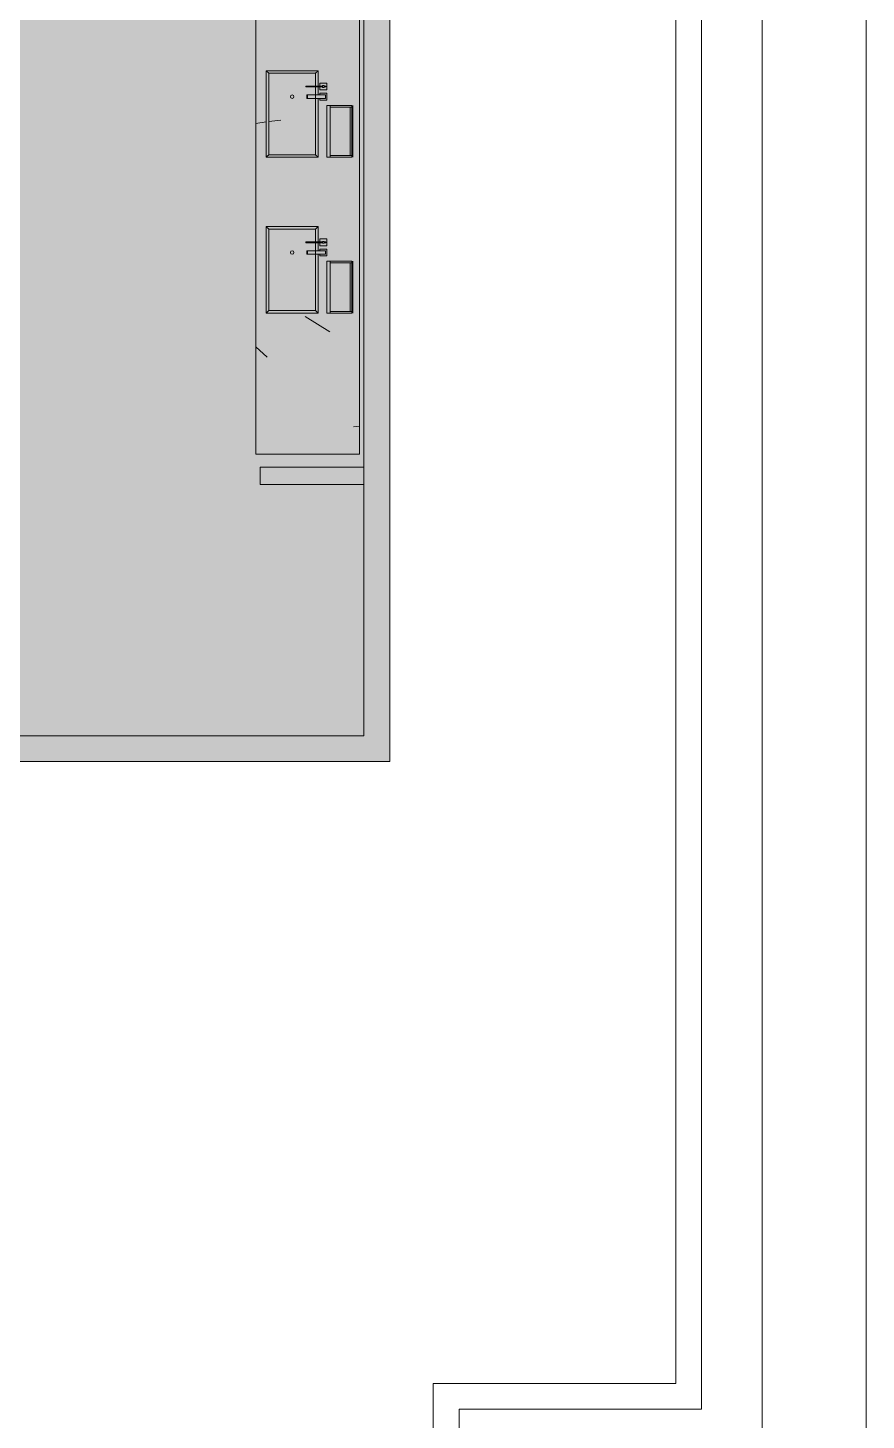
# Model space of a CAD drawing. Header units: millimetres. Extents: x -57519 to 497916, y -349472 to 446842.
# Drawn here: x 418609 to 423450, y 31845 to 39885 of the extents above; entities that cross this region are included whole.
import ezdxf

# ---------------------------------------------------------------- set-up
doc = ezdxf.new("R2010")
doc.units = ezdxf.units.MM
for name, color, linetype, lineweight in [('A-DETL-GENF', 92, 'Continuous', 5), ('A-DETL-THIN', 151, 'Continuous', 9), ('A-FLOR', 192, 'Continuous', 5), ('A-GENM', 13, 'Continuous', 5), ('A-WALL', 113, 'Continuous', 20), ('A-WALL-PATT', 111, 'Continuous', 20)]:
    doc.layers.add(name, color=color, linetype=linetype, lineweight=lineweight)
pattern_1 = [(50, (329410.6, 0), (3643.68, -318.78), [381, -4191]), (355, (329410.6, 0), (-704.86, 3821.14), [304.8, -3352.8]), (100.451, (329714.2, -26.6), (2938.85, 3502.33), [323.8, -3561.8]), (46.184, (329410.6, 1016), (5421.58, -840.86), [571.5, -6286.5]), (96.636, (329862.4, 946), (4748.05, 4948.55), [485.7, -5342.7]), (351.184, (329410.6, 1016), (4748.1, 4948.5), [457.2, -5029.2]), (21, (329918.6, 762), (3032.29, -2045.3), [381, -4191]), (326, (329918.6, 762), (1236.04, 3683.76), [304.8, -3352.8]), (71.451, (330171.2, 591.6), (4268.34, 1638.42), [323.8, -3561.8]), (37.5, (329410.6, 0), (61.772, 1691.1), [167.64, -3144.52, 167.64, -3235.96, -3365.5]), (37.5, (329410.6, 0), (61.772, 1691.1), [-6715.76, 167.64, -3197.86]), (7.5, (329410.6, 0), (1336.393, 2003.61), [167.64, -1772.92, 167.64, -3068.32, -1282.7]), (7.5, (329410.6, 0), (1336.393, 2003.61), [-5176.52, 167.64, -1115.06]), (327.5, (328277.7, 0), (2711.818, -114.579), [167.64, -1102.36, 167.64, -3794.76, -5257.8]), (327.5, (328277.7, 0), (2711.818, -114.579), [-5232.4, 167.64, -5090.16]), (317.5, (327769.7, 0), (2962.586, 508.533), [167.64, -1483.36, 167.64, -2463.8, -3733.8]), (317.5, (327769.7, 0), (2962.586, 508.533), [-4282.44, 167.64, -3566.16])]

# ---------------------------------------------------------------- blocks, each defined once
blk = doc.blocks.new('DLN_Counter _ Cabinet - DLN_Counter _ Cabinet-15606095-G_F SINGLE OCCUPANCY DIAGRAM')
at = {"layer": 'A-GENM', "color": 191}
for p, q in [((-235, -255), (-235, -525)), ((235, -255), (-235, -255)), ((235, -525), (235, -255)), ((-235, -525), (235, -525))]:
    blk.add_line(p, q, dxfattribs=at)
blk = doc.blocks.new('DLN_Counter _ Cabinet - DLN_Counter _ Cabinet-15606093-G_F SINGLE OCCUPANCY DIAGRAM')
at = {"layer": 'A-GENM', "color": 191}
for p, q in [((-235, -255), (-235, -525)), ((235, -255), (-235, -255)), ((235, -525), (235, -255)), ((-235, -525), (235, -525))]:
    blk.add_line(p, q, dxfattribs=at)

msp = doc.modelspace()

# ---------------------------------------------------------------- hatches: boundary and pattern name
at = {"layer": 'A-DETL-GENF', "transparency": 33554585}
h = msp.add_hatch(color=201, dxfattribs=at)
h.paths.add_polyline_path([(378712.3, -2142.5), (378712.3, 5707.5), (408249.8, 5707.5), (408249.8, 31607.5), (411824.8, 31607.5), (411824.8, 28857.5), (414124.8, 28857.5), (414124.8, 34332.5), (417674.8, 34332.5), (417674.8, 35647.5), (420699.8, 35647.5), (420699.8, 52157.5), (392454.3, 52157.5), (392454.3, 45782.5), (382199.8, 45782.5), (382199.8, 52157.5), (367049.8, 52157.5), (367049.8, 5707.5), (368349.8, 5707.5), (368349.8, 3222.2), (374112.3, -1265.4), (374112.3, -2142.5), (376972.2, -2142.5)], flags=0)
h.paths.add_polyline_path([(370849.8, 8157.5), (370849.8, 9357.5), (369649.8, 9357.5), (369649.8, 15624.2), (370889.8, 15624.2), (370889.8, 9397.5), (371149.8, 9397.5), (371149.8, 8157.5)], flags=0)
h.paths.add_polyline_path([(388124.8, 8157.5), (388124.8, 9397.5), (389899.8, 9397.5), (389899.8, 8157.5)], flags=0)
h.paths.add_polyline_path([(382791.7, 8157.5), (382352.3, 8157.5), (382352.3, 9397.5), (387324.8, 9397.5), (387324.8, 8157.5), (386671.4, 8157.5)], flags=0)
h.paths.add_polyline_path([(404599.8, 8157.5), (396937.3, 8157.5), (396937.3, 9397.5), (404599.8, 9397.5), (404599.8, 8571.4)], flags=0)
h.paths.add_polyline_path([(394430.7, 8157.5), (392899.8, 8157.5), (392899.8, 9397.5), (396137.3, 9397.5), (396137.3, 8157.5)], flags=0)
h.paths.add_polyline_path([(405799.8, 12397.5), (404559.8, 12397.5), (404559.8, 15624.2), (405799.8, 15624.2), (405799.8, 12969.9)], flags=0)
h.paths.add_polyline_path([(370889.8, 16424.2), (369649.8, 16424.2), (369649.8, 23040.8), (370889.8, 23040.8), (370889.8, 17368.3)], flags=0)
h.paths.add_polyline_path([(404559.8, 16424.2), (404559.8, 23040.8), (405799.8, 23040.8), (405799.8, 16424.2)], flags=0)
h.paths.add_polyline_path([(369649.8, 23840.8), (369649.8, 30107.5), (370849.8, 30107.5), (370849.8, 31307.5), (371149.8, 31307.5), (371149.8, 30107.5), (370889.8, 30107.5), (370889.8, 23840.8)], flags=0)
h.paths.add_polyline_path([(404559.8, 23840.8), (404559.8, 27067.5), (405799.8, 27067.5), (405799.8, 23840.8)], flags=0)
h.paths.add_polyline_path([(388124.8, 30067.5), (388124.8, 31307.5), (389399.8, 31307.5), (389399.8, 30067.5)], flags=0)
h.paths.add_polyline_path([(373449.8, 30067.5), (373449.8, 31307.5), (378512.3, 31307.5), (378512.3, 30067.5), (375032.4, 30067.5)], flags=0)
h.paths.add_polyline_path([(386671.4, 30067.5), (382349.8, 30067.5), (382349.8, 31307.5), (387324.8, 31307.5), (387324.8, 30067.5)], flags=0)
h.paths.add_polyline_path([(394430.7, 30067.5), (392399.8, 30067.5), (392399.8, 31307.5), (396137.3, 31307.5), (396137.3, 30067.5)], flags=0)
h.paths.add_polyline_path([(402190, 30067.5), (396937.3, 30067.5), (396937.3, 31307.5), (404599.8, 31307.5), (404599.8, 30067.5), (404129.8, 30067.5)], flags=0)
h.paths.add_polyline_path([(407299.8, 35797.5), (407299.8, 36247.5), (408249.8, 36247.5), (408249.8, 35797.5), (408009.5, 35797.5)], flags=0)
h.paths.add_polyline_path([(412649.8, 35797.5), (412649.8, 37247.5), (415649.8, 37247.5), (415649.8, 35797.5), (413829, 35797.5)], flags=0)
h.paths.add_polyline_path([(412649.8, 37397.5), (412649.8, 37897.5), (418299.8, 37897.5), (418299.8, 37397.5), (412859.1, 37397.5)], flags=0)
h.paths.add_polyline_path([(408979.4, 37847.5), (408399.8, 37847.5), (408399.8, 38327.5), (410749.8, 38327.5), (410749.8, 37847.5), (409949.3, 37847.5)], flags=0)
h.paths.add_polyline_path([(381599.8, 37907.5), (381599.8, 39557.5), (382049.8, 39557.5), (382049.8, 37907.5), (381821.8, 37907.5)], flags=0)
h.paths.add_polyline_path([(406069.7, 38657.5), (404849.8, 38657.5), (404849.8, 49957.5), (408249.8, 49957.5), (408249.8, 38657.5), (408009.5, 38657.5)], flags=0)
h.paths.add_polyline_path([(370182.8, 40207.5), (369149.8, 40207.5), (369149.8, 40707.5), (370699.8, 40707.5), (370699.8, 40207.5)], flags=0)
h.paths.add_polyline_path([(381599.8, 40257.5), (381599.8, 42757.5), (382049.8, 42757.5), (382049.8, 40257.5), (381821.8, 40257.5)], flags=0)
h.paths.add_polyline_path([(414798.9, 42697.5), (410674.8, 42697.5), (410674.8, 43197.5), (418349.8, 43197.5), (418349.8, 42697.5), (415768.8, 42697.5)], flags=0)
h.paths.add_polyline_path([(377289.8, 42907.5), (375749.8, 42907.5), (375749.8, 43407.5), (377289.8, 43407.5), (377289.8, 43209.2)], flags=0)
h.paths.add_polyline_path([(382049.8, 46907.5), (379399.8, 46907.5), (379399.8, 52007.5), (382049.8, 52007.5), (382049.8, 47057.9)], flags=0)
h.paths.add_polyline_path([(410919.2, 47837.5), (410674.8, 47837.5), (410674.8, 48337.5), (418349.8, 48337.5), (418349.8, 47837.5), (411404.2, 47837.5)], flags=0)
h.paths.add_polyline_path([(408399.8, 50107.5), (408399.8, 52007.5), (408849.8, 52007.5), (408849.8, 50107.5)], flags=0)
at = {"layer": 'A-GENM'}
h = msp.add_hatch(dxfattribs=at)
h.set_pattern_fill('FP_49', color=253, style=0, pattern_type=2)
h.set_pattern_definition(pattern_1)
h.paths.add_polyline_path([(419984.8, 39137.5), (419984.8, 39637.5), (420284.8, 39635.5), (420284.8, 39548.7), (420294.8, 39548.7), (420294.8, 39566.2), (420334.8, 39566.2), (420334.8, 39526.2), (420294.8, 39526.2), (420294.8, 39543.7), (420284.8, 39543.7), (420284.8, 39497.5), (420294.8, 39497.5), (420294.8, 39507.5), (420334.8, 39507.5), (420334.8, 39467.5), (420294.8, 39467.5), (420294.8, 39477.5), (420284.8, 39477.5), (420284.8, 39137.5), (420334.8, 39137.5), (420334.8, 39437.5), (420484.8, 39437.5), (420484.8, 39137.5), (420524.8, 39137.5), (420524.8, 40037.5), (419924.8, 40037.5), (419924.8, 39137.5)], flags=0)
h = msp.add_hatch(dxfattribs=at)
h.set_pattern_fill('FP_41', color=253, style=0, pattern_type=2)
h.set_pattern_definition([(50, (329410.6, 0), (3643.68, -318.78), [381, -4191]), (355, (329410.6, 0), (-704.86, 3821.14), [304.8, -3352.8]), (100.451, (329714.2, -26.6), (2938.85, 3502.33), [323.8, -3561.8]), (46.184, (329410.6, 1016), (5421.58, -840.86), [571.5, -6286.5]), (96.636, (329862.4, 946), (4748.05, 4948.55), [485.7, -5342.7]), (351.184, (329410.6, 1016), (4748.1, 4948.5), [457.2, -5029.2]), (21, (329918.6, 762), (3032.29, -2045.3), [381, -4191]), (326, (329918.6, 762), (1236.04, 3683.76), [304.8, -3352.8]), (71.451, (330171.2, 591.6), (4268.34, 1638.42), [323.8, -3561.8]), (37.5, (329410.6, 0), (61.772, 1691.1), [167.64, -3144.52, 167.64, -3235.96, -3365.5]), (37.5, (329410.6, 0), (61.772, 1691.1), [-6715.76, 167.64, -3197.86]), (7.5, (329410.6, 0), (1336.393, 2003.61), [167.64, -1772.92, 167.64, -3068.32, -1282.7]), (7.5, (329410.6, 0), (1336.393, 2003.61), [-5176.52, 167.64, -1115.06]), (327.5, (328277.7, 0), (2711.818, -114.579), [167.64, -1102.36, 167.64, -3794.76, -5257.8]), (327.5, (328277.7, 0), (2711.818, -114.579), [-5232.4, 167.64, -5090.16]), (317.5, (327769.7, 0), (2962.586, 508.533), [167.64, -1483.36, 167.64, -2463.8, -3733.8]), (317.5, (327769.7, 0), (2962.586, 508.533), [-4282.44, 167.64, -3566.16])])
h.paths.add_polyline_path([(419999.8, 39152.5), (420269.8, 39152.5), (420269.8, 39477.5), (420224, 39477.5), (420224, 39497.5), (420269.8, 39497.5), (420269.8, 39543.7), (420269.8, 39548.7), (420269.8, 39622.5), (419999.8, 39622.5), (419999.8, 39360.6)], flags=0)
h.paths.add_polyline_path([(420134.8, 39477.5), (420126.2, 39482.5), (420126.2, 39492.5), (420134.8, 39497.5), (420143.5, 39492.5), (420143.5, 39482.5), (420137.4, 39477.8)], flags=0)
h = msp.add_hatch(dxfattribs=at)
h.set_pattern_fill('FP_49', color=253, style=0, pattern_type=2)
h.set_pattern_definition(pattern_1)
h.paths.add_polyline_path([(420108.2, 37422.5), (420524.8, 37422.5), (420524.8, 39137.5), (419924.8, 39137.5), (419924.8, 37422.5)], flags=0)
h.paths.add_polyline_path([(420354.8, 38237.5), (420334.8, 38237.5), (420334.8, 38537.5), (420484.8, 38535.9), (420479.8, 38237.5), (420375.9, 38237.5)], flags=0)
h.paths.add_polyline_path([(420133.4, 38237.5), (419984.8, 38237.5), (419984.8, 38737.5), (420284.8, 38737.5), (420284.8, 38648.7), (420294.8, 38648.7), (420294.8, 38666.2), (420334.8, 38666.2), (420334.8, 38626.2), (420294.8, 38626.2), (420294.8, 38643.7), (420284.8, 38643.7), (420284.8, 38597.5), (420294.8, 38597.5), (420294.8, 38607.5), (420334.8, 38607.5), (420334.8, 38567.5), (420294.8, 38567.5), (420294.8, 38577.5), (420284.8, 38577.5), (420284.8, 38237.5)], flags=0)
at = {"layer": 'A-WALL-PATT', "transparency": 33554432}
for points in [[(420699.8, 35647.5), (420699.8, 48832.7), (420549.8, 48832.7), (420549.8, 35647.5)], [(417674.8, 35647.5), (420549.8, 35647.5), (420549.8, 35797.5), (417524.8, 35797.5), (417524.8, 35647.5)]]:
    msp.add_hatch(color=133, dxfattribs=at).paths.add_polyline_path(points, flags=0)

# ---------------------------------------------------------------- linework, layer by layer
at = {"layer": 'A-DETL-THIN', "lineweight": 5}
for p, q in [((420699.8, 35647.5), (420699.8, 52157.5)), ((417674.8, 35647.5), (420699.8, 35647.5))]:
    msp.add_line(p, q, dxfattribs=at)
at = {"layer": 'A-FLOR'}
for p, q in [((420699.8, 48727.7), (420699.8, 35647.5)), ((420549.8, 35797.5), (420549.8, 42852.5)), ((417524.8, 35797.5), (420549.8, 35797.5)), ((420949.8, 29007.5), (420949.8, 32057.5))]:
    msp.add_line(p, q, dxfattribs=at)
at = {"layer": 'A-GENM', "color": 191}
for p, q in [((419924.8, 40037.5), (419924.8, 39137.5)), ((420524.8, 40037.5), (420524.8, 39137.5)), ((419984.8, 39137.5), (419984.8, 39637.5)), ((419984.8, 39637.5), (420284.8, 39637.5)), ((420284.8, 39637.5), (420284.8, 39548.7)), ((420334.8, 39566.2), (420294.8, 39566.2)), ((420294.8, 39566.2), (420294.8, 39548.7)), ((420334.8, 39526.2), (420334.8, 39566.2)), ((420214.8, 39548.7), (420214.8, 39543.7)), ((420214.8, 39548.7), (420309.8, 39548.7)), ((420309.8, 39543.7), (420214.8, 39543.7)), ((420218.9, 39497.5), (420224, 39497.5)), ((420218.9, 39477.5), (420218.9, 39497.5)), ((420224, 39477.5), (420218.9, 39477.5)), ((420224, 39497.5), (420327.3, 39497.5)), ((420224, 39477.5), (420224, 39497.5)), ((420327.3, 39477.5), (420224, 39477.5)), ((420284.8, 39543.7), (420284.8, 39497.5)), ((420284.8, 39477.5), (420284.8, 39137.5)), ((420294.8, 39543.7), (420294.8, 39526.2)), ((420294.8, 39526.2), (420334.8, 39526.2)), ((420334.8, 39507.5), (420294.8, 39507.5)), ((420294.8, 39507.5), (420294.8, 39497.5)), ((420294.8, 39477.5), (420294.8, 39467.5)), ((420309.8, 39551.2), (420319.8, 39551.2)), ((420309.8, 39541.2), (420309.8, 39551.2)), ((420309.8, 39543.7), (420309.8, 39548.7)), ((420319.8, 39541.2), (420309.8, 39541.2)), ((420319.8, 39551.2), (420319.8, 39541.2)), ((420319.8, 39548.7), (420329.8, 39548.7)), ((420319.8, 39548.7), (420319.8, 39543.7)), ((420329.8, 39543.7), (420319.8, 39543.7)), ((420327.3, 39497.5), (420327.3, 39477.5)), ((420329.8, 39543.7), (420329.8, 39548.7)), ((420334.8, 39467.5), (420334.8, 39507.5)), ((420294.8, 39467.5), (420334.8, 39467.5)), ((420354.8, 39437.5), (420334.8, 39437.5)), ((420334.8, 39137.5), (420334.8, 39437.5)), ((420354.8, 39437.5), (420479.8, 39437.5)), ((420354.8, 39427.5), (420354.8, 39437.5)), ((420354.8, 39137.5), (420354.8, 39437.5)), ((420479.8, 39427.5), (420354.8, 39427.5)), ((420469.8, 39427.5), (420479.8, 39427.5)), ((420469.8, 39147.5), (420469.8, 39427.5)), ((420479.8, 39427.5), (420479.8, 39437.5)), ((420479.8, 39147.5), (420479.8, 39427.5)), ((420484.8, 39437.5), (420484.8, 39137.5)), ((419924.8, 39137.5), (419924.8, 37422.5)), ((419984.8, 39137.5), (420284.8, 39137.5)), ((420334.8, 39137.5), (420354.8, 39137.5)), ((420354.8, 39147.5), (420479.8, 39147.5)), ((420354.8, 39137.5), (420354.8, 39147.5)), ((420479.8, 39137.5), (420354.8, 39137.5)), ((420479.8, 39147.5), (420469.8, 39147.5)), ((420479.8, 39137.5), (420479.8, 39147.5)), ((420524.8, 39137.5), (420524.8, 37422.5)), ((419984.8, 38737.5), (420284.8, 38737.5)), ((419984.8, 38237.5), (419984.8, 38737.5)), ((420284.8, 38737.5), (420284.8, 38648.7)), ((420214.8, 38648.7), (420309.8, 38648.7)), ((420214.8, 38648.7), (420214.8, 38643.7)), ((420309.8, 38643.7), (420214.8, 38643.7)), ((420218.9, 38597.5), (420224, 38597.5)), ((420218.9, 38577.5), (420218.9, 38597.5)), ((420224, 38597.5), (420327.3, 38597.5)), ((420224, 38577.5), (420224, 38597.5)), ((420284.8, 38643.7), (420284.8, 38597.5)), ((420334.8, 38666.2), (420294.8, 38666.2)), ((420294.8, 38666.2), (420294.8, 38648.7)), ((420294.8, 38644.5), (420294.8, 38626.2)), ((420294.8, 38626.2), (420334.8, 38626.2)), ((420334.8, 38607.5), (420294.8, 38607.5)), ((420294.8, 38607.5), (420294.8, 38597.5)), ((420309.8, 38651.2), (420319.8, 38651.2)), ((420309.8, 38641.2), (420309.8, 38651.2)), ((420309.8, 38643.7), (420309.8, 38648.7)), ((420319.8, 38641.2), (420309.8, 38641.2)), ((420319.8, 38651.2), (420319.8, 38641.2)), ((420319.8, 38648.7), (420329.8, 38648.7)), ((420319.8, 38648.7), (420319.8, 38643.7)), ((420329.8, 38643.7), (420319.8, 38643.7)), ((420327.3, 38597.5), (420327.3, 38577.5)), ((420329.8, 38643.7), (420329.8, 38648.7)), ((420334.8, 38626.2), (420334.8, 38666.2)), ((420334.8, 38567.5), (420334.8, 38607.5)), ((420224, 38577.5), (420218.9, 38577.5)), ((420327.3, 38577.5), (420224, 38577.5)), ((420284.8, 38577.5), (420284.8, 38237.5)), ((420294.8, 38577.5), (420294.8, 38567.5)), ((420294.8, 38567.5), (420334.8, 38567.5)), ((420354.8, 38537.5), (420334.8, 38537.5)), ((420334.8, 38237.5), (420334.8, 38537.5)), ((420354.8, 38537.5), (420479.8, 38537.5)), ((420354.8, 38527.5), (420354.8, 38537.5)), ((420354.8, 38237.5), (420354.8, 38537.5)), ((420479.8, 38527.5), (420354.8, 38527.5)), ((420469.8, 38527.5), (420479.8, 38527.5)), ((420469.8, 38247.5), (420469.8, 38527.5)), ((420479.8, 38527.5), (420479.8, 38537.5)), ((420479.8, 38247.5), (420479.8, 38527.5)), ((420484.8, 38537.5), (420484.8, 38237.5)), ((420284.8, 38237.5), (419984.8, 38237.5)), ((420334.8, 38237.5), (420354.8, 38237.5)), ((420354.8, 38247.5), (420479.8, 38247.5)), ((420354.8, 38237.5), (420354.8, 38247.5)), ((420479.8, 38237.5), (420354.8, 38237.5)), ((420479.8, 38247.5), (420469.8, 38247.5)), ((420479.8, 38237.5), (420479.8, 38247.5)), ((420524.8, 37422.5), (419924.8, 37422.5))]:
    msp.add_line(p, q, dxfattribs=at)
for centre, start, end in [((420134.8, 39487.5), 90, 270), ((420134.8, 39487.5), 270, 90), ((420134.8, 38587.5), 90, 270), ((420134.8, 38587.5), 270, 90)]:
    msp.add_arc(centre, 10, start, end, dxfattribs=at)
for points, knots in [([(419999.8, 39622.5), (419998.5, 39623.8), (419996.6, 39625.8), (419994.1, 39628.2), (419992.6, 39629.7), (419991.5, 39630.8), (419990.4, 39631.9), (419989.5, 39632.9), (419988.6, 39633.8), (419987.7, 39634.6), (419986.8, 39635.5), (419986, 39636.4), (419985.1, 39637.2), (419984.9, 39637.5), (419984.8, 39637.5)], [-1, -1, -1, -1, -0.833333, -0.75, -0.666667, -0.625, -0.583333, -0.5, -0.458333, -0.416667, -0.333333, -0.25, -0.166667, 0, 0, 0, 0]), ([(420284.8, 39637.5), (420284.8, 39637.5), (420284.6, 39637.2), (420283.7, 39636.4), (420282.9, 39635.5), (420282, 39634.6), (420281.1, 39633.8), (420280.2, 39632.9), (420279, 39631.6), (420277.6, 39630.3), (420276.5, 39629.1), (420275.3, 39627.9), (420273.1, 39625.8), (420271.2, 39623.8), (420269.8, 39622.5)], [0, 0, 0, 0, 0.166667, 0.25, 0.333333, 0.416667, 0.458333, 0.5, 0.583333, 0.666667, 0.708333, 0.75, 0.833333, 1, 1, 1, 1]), ([(419984.8, 39137.5), (419984.8, 39137.5), (419985.1, 39137.7), (419986, 39138.6), (419986.8, 39139.5), (419987.7, 39140.4), (419988.6, 39141.2), (419989.5, 39142.1), (419990.7, 39143.3), (419992.1, 39144.7), (419993.2, 39145.8), (419994.4, 39147), (419996.6, 39149.2), (419998.5, 39151.1), (419999.8, 39152.5)], [0, 0, 0, 0, 0.166667, 0.25, 0.333333, 0.416667, 0.458333, 0.5, 0.583333, 0.666667, 0.708333, 0.75, 0.833333, 1, 1, 1, 1]), ([(420284.8, 39137.5), (420284.8, 39137.5), (420284.6, 39137.7), (420283.7, 39138.6), (420282.9, 39139.5), (420282, 39140.4), (420281.1, 39141.2), (420280.2, 39142.1), (420279, 39143.3), (420277.6, 39144.7), (420276.5, 39145.8), (420275.3, 39147), (420273.1, 39149.2), (420271.2, 39151.2), (420269.8, 39152.5)], [0, 0, 0, 0, 0.166667, 0.25, 0.333333, 0.416667, 0.458333, 0.5, 0.583333, 0.666667, 0.708333, 0.75, 0.833333, 1, 1, 1, 1]), ([(419999.8, 38722.5), (419998.5, 38723.8), (419996.6, 38725.8), (419994.1, 38728.2), (419992.6, 38729.7), (419991.5, 38730.8), (419990.4, 38731.9), (419989.5, 38732.9), (419988.6, 38733.8), (419987.7, 38734.6), (419986.8, 38735.5), (419986, 38736.4), (419985.1, 38737.2), (419984.9, 38737.5), (419984.8, 38737.5)], [-1, -1, -1, -1, -0.833333, -0.75, -0.666667, -0.625, -0.583333, -0.5, -0.458333, -0.416667, -0.333333, -0.25, -0.166667, 0, 0, 0, 0]), ([(420284.8, 38737.5), (420284.8, 38737.5), (420284.6, 38737.2), (420283.7, 38736.4), (420282.9, 38735.5), (420282, 38734.6), (420281.1, 38733.8), (420280.2, 38732.9), (420279, 38731.6), (420277.6, 38730.3), (420276.5, 38729.1), (420275.3, 38727.9), (420273.1, 38725.8), (420271.2, 38723.8), (420269.8, 38722.5)], [0, 0, 0, 0, 0.166667, 0.25, 0.333333, 0.416667, 0.458333, 0.5, 0.583333, 0.666667, 0.708333, 0.75, 0.833333, 1, 1, 1, 1]), ([(419984.8, 38237.5), (419984.8, 38237.5), (419985.1, 38237.7), (419986, 38238.6), (419986.8, 38239.5), (419987.7, 38240.4), (419988.6, 38241.2), (419989.5, 38242.1), (419990.7, 38243.3), (419992.1, 38244.7), (419993.2, 38245.8), (419994.4, 38247), (419996.6, 38249.2), (419998.5, 38251.1), (419999.8, 38252.5)], [0, 0, 0, 0, 0.166667, 0.25, 0.333333, 0.416667, 0.458333, 0.5, 0.583333, 0.666667, 0.708333, 0.75, 0.833333, 1, 1, 1, 1]), ([(420284.8, 38237.5), (420284.8, 38237.5), (420284.6, 38237.7), (420283.7, 38238.6), (420282.9, 38239.5), (420282, 38240.4), (420281.1, 38241.2), (420280.2, 38242.1), (420279, 38243.3), (420277.6, 38244.7), (420276.5, 38245.8), (420275.3, 38247), (420273.1, 38249.2), (420271.2, 38251.2), (420269.8, 38252.5)], [0, 0, 0, 0, 0.166667, 0.25, 0.333333, 0.416667, 0.458333, 0.5, 0.583333, 0.666667, 0.708333, 0.75, 0.833333, 1, 1, 1, 1])]:
    msp.add_open_spline(points, degree=3, knots=knots, dxfattribs=at)
at = {"layer": 'A-WALL', "lineweight": 18}
for p, q in [((423449.8, 48907.7), (423449.8, 31007.5)), ((422849.8, 31607.5), (422849.8, 48757.7))]:
    msp.add_line(p, q, dxfattribs=at)
at = {"layer": 'A-WALL', "color": 253, "lineweight": 5}
for p, q in [((422349.8, 32057.5), (422349.8, 47792.7)), ((422499.8, 32057.5), (422499.8, 47792.7)), ((420949.8, 32057.5), (422349.8, 32057.5)), ((422499.8, 32057.5), (422499.8, 31907.5)), ((422499.8, 31907.5), (421099.8, 31907.5)), ((421099.8, 31907.5), (421099.8, 22447.5))]:
    msp.add_line(p, q, dxfattribs=at)
at = {"layer": 'A-WALL', "color": 191, "lineweight": 5}
for p, q in [((420549.8, 37347.5), (419949.8, 37347.5)), ((419949.8, 37247.5), (419949.8, 37347.5)), ((419949.8, 37247.5), (420549.8, 37247.5)), ((420699.8, 35647.5), (417674.8, 35647.5))]:
    msp.add_line(p, q, dxfattribs=at)

# ---------------------------------------------------------------- block references
at = {"layer": 'A-GENM', "color": 191, "rotation": 270.0000000000002}
for name, p in [('DLN_Counter _ Cabinet - DLN_Counter _ Cabinet-15606093-G_F SINGLE OCCUPANCY DIAGRAM', (420524.8, 39387.5)), ('DLN_Counter _ Cabinet - DLN_Counter _ Cabinet-15606095-G_F SINGLE OCCUPANCY DIAGRAM', (420524.8, 38487.5))]:
    msp.add_blockref(name, p, dxfattribs=at)

doc.saveas('drawing.dxf')
